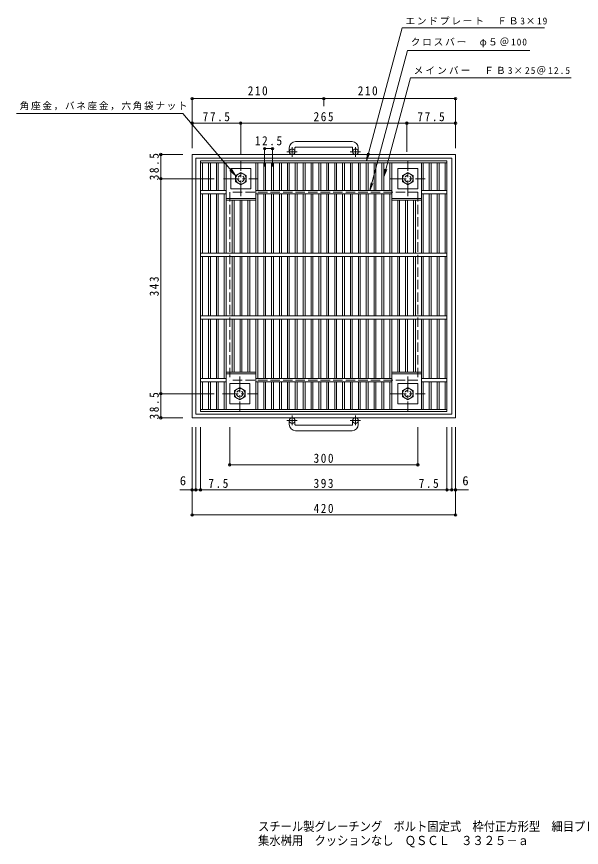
# Model space of a CAD drawing. Units: millimetres at full size, sheet at 1:5. Extents: x -812 to 798, y -688 to 637.
# Drawn here: x -812 to 89, y -688 to 637 of the extents above; entities that cross this region are included whole.
import ezdxf
from ezdxf.enums import TextEntityAlignment as Align

# ---------------------------------------------------------------- set-up
doc = ezdxf.new("R2010")
doc.units = ezdxf.units.MM
doc.header["$LTSCALE"] = 5
doc.header["$PDMODE"] = 32
doc.header["$PDSIZE"] = 4
for name, pattern in [('CHAIN1', [8, 5, -1, 1, -1]), ('DASHED1', [1.8, 1.2, -0.6]), ('DASHED3', [4, 3, -1])]:
    doc.linetypes.add(name, pattern=pattern)
for name, color, linetype, lineweight in [('E-1', 2, 'Continuous', 9), ('E-2', 3, 'Continuous', 9), ('E-4', 7, 'Continuous', 9), ('E-5', 7, 'Continuous', 9), ('F-5_F-5ﾚｲﾔ', 2, 'Continuous', 9)]:
    doc.layers.add(name, color=color, linetype=linetype, lineweight=lineweight)
doc.styles.add('ＭＳ ゴシック', font='')
doc.styles.get('ＭＳ ゴシック').set_extended_font_data('MS Gothic')

msp = doc.modelspace()

# ---------------------------------------------------------------- linework, layer by layer
at = {"layer": 'E-1'}
for p, q in [((-277.149, 437.588), (-367.149, 437.588)), ((-377.148, 427.588), (-377.148, 421.488)), ((-368.149, 427.588), (-368.149, 421.488)), ((-367.149, 428.588), (-277.149, 428.588)), ((-276.149, 427.588), (-276.149, 421.488)), ((-267.148, 427.588), (-267.148, 421.488)), ((-532.148, 416.988), (-532.148, -3.011)), ((-112.148, 416.988), (-532.148, 416.988)), ((-526.149, 410.988), (-526.149, 2.989)), ((-118.148, 410.988), (-526.149, 410.988)), ((-118.148, 410.988), (-118.148, 2.989)), ((-204.068, 394.488), (-172.069, 394.488)), ((-204.068, 362.488), (-204.068, 394.488)), ((-188.068, 388.303), (-196.569, 383.395)), ((-179.568, 383.395), (-188.068, 388.303)), ((-172.069, 394.488), (-172.069, 362.488)), ((-196.569, 383.395), (-196.569, 373.581)), ((-196.569, 373.581), (-188.068, 368.673)), ((-188.068, 368.673), (-179.568, 373.581)), ((-179.568, 373.581), (-179.568, 383.395)), ((-172.069, 362.488), (-204.068, 362.488)), ((-172.069, 51.488), (-204.068, 51.488)), ((-204.068, 51.488), (-204.068, 19.489)), ((-196.569, 40.396), (-188.068, 45.303)), ((-196.569, 30.581), (-196.569, 40.396)), ((-188.068, 45.303), (-179.568, 40.396)), ((-179.568, 40.396), (-179.568, 30.581)), ((-172.069, 19.489), (-172.069, 51.488)), ((-188.068, 25.674), (-196.569, 30.581)), ((-179.568, 30.581), (-188.068, 25.674)), ((-204.068, 19.489), (-172.069, 19.489)), ((-118.148, 2.989), (-526.149, 2.989)), ((-377.148, -13.613), (-377.148, -7.512)), ((-368.149, -13.613), (-368.149, -7.512)), ((-276.149, -13.613), (-276.149, -7.512)), ((-267.148, -13.613), (-267.148, -7.512)), ((-367.149, -14.612), (-277.149, -14.612)), ((-277.149, -23.612), (-367.149, -23.612))]:
    msp.add_line(p, q, dxfattribs=at)
at = {"layer": 'E-1', "linetype": 'CHAIN1'}
for p, q in [((-372.649, 413.381), (-372.649, 428.978)), ((-271.648, 413.381), (-271.648, 428.978)), ((-364.486, 421.488), (-380.893, 421.488)), ((-263.485, 421.488), (-279.892, 421.488)), ((-454.248, 350.851), (-454.248, 406.125)), ((-188.068, 350.851), (-188.068, 406.125)), ((-481.885, 378.488), (-426.612, 378.488)), ((-215.705, 378.488), (-160.432, 378.488)), ((-456.248, 63.125), (-456.248, 7.852)), ((-188.068, 63.125), (-188.068, 7.852)), ((-483.885, 35.489), (-428.612, 35.489)), ((-215.705, 35.489), (-160.432, 35.489)), ((-372.649, 0.595), (-372.649, -15.002)), ((-271.648, 0.595), (-271.648, -15.002)), ((-364.486, -7.512), (-380.893, -7.512)), ((-263.485, -7.512), (-279.892, -7.512))]:
    msp.add_line(p, q, dxfattribs=at)
at = {"layer": 'E-1', "linetype": 'DASHED3'}
for p, q in [((-172.149, 356.989), (-472.148, 356.989)), ((-472.148, 356.989), (-472.148, 56.988)), ((-172.149, 356.989), (-172.149, 56.988)), ((-172.149, 56.988), (-472.148, 56.988))]:
    msp.add_line(p, q, dxfattribs=at)
at = {"layer": 'E-1'}
msp.add_lwpolyline([(-112.148, 416.988), (-112.148, -3.011), (-532.148, -3.011)], dxfattribs=at)
for points in [[(-470.248, 362.488), (-470.248, 394.488), (-438.249, 394.488), (-438.249, 362.488)], [(-445.748, 373.581), (-445.748, 383.395), (-454.248, 388.303), (-462.749, 383.395), (-462.749, 373.581), (-454.248, 368.673)], [(-472.248, 51.488), (-472.248, 19.489), (-440.249, 19.489), (-440.249, 51.488)], [(-447.748, 40.396), (-447.748, 30.581), (-456.248, 25.674), (-464.749, 30.581), (-464.749, 40.396), (-456.248, 45.303)]]:
    msp.add_lwpolyline(points, close=True, dxfattribs=at)
for centre, radius in [((-372.649, 421.488), 4.5), ((-271.649, 421.488), 4.5), ((-454.248, 378.488), 8.5), ((-188.068, 378.488), 8.5), ((-456.248, 35.489), 8.5), ((-188.068, 35.489), 8.5), ((-372.649, -7.512), 4.5), ((-271.649, -7.512), 4.5)]:
    msp.add_circle(centre, radius, dxfattribs=at)
at = {"layer": 'E-1', "linetype": 'DASHED1'}
for centre in [(-454.248, 378.488), (-188.068, 378.488), (-456.248, 35.489), (-188.068, 35.489)]:
    msp.add_circle(centre, 5, dxfattribs=at)
at = {"layer": 'E-1'}
for centre, radius, start, end in [((-367.149, 427.588), 10, 90, 180), ((-277.149, 427.588), 10, 0, 90), ((-367.149, 427.588), 1, 90, 180), ((-277.149, 427.588), 1, 0, 90), ((-367.149, -13.613), 10, 180, 270), ((-367.149, -13.613), 1, 180, 270), ((-277.149, -13.613), 10, 270, 0), ((-277.149, -13.613), 1, 270, 0)]:
    msp.add_arc(centre, radius, start, end, dxfattribs=at)
at = {"layer": 'E-2'}
for p, q in [((-518.648, 403.988), (-125.648, 403.988)), ((-515.648, 359.488), (-515.648, 403.988)), ((-506.068, 359.488), (-506.068, 403.988)), ((-503.068, 359.488), (-503.068, 403.988)), ((-493.488, 359.488), (-493.488, 403.988)), ((-490.488, 359.488), (-490.488, 403.988)), ((-480.908, 359.488), (-480.908, 403.988)), ((-477.908, 259.489), (-477.908, 403.988)), ((-430.588, 259.489), (-430.588, 403.988)), ((-427.588, 359.488), (-427.588, 403.988)), ((-418.008, 359.488), (-418.008, 403.988)), ((-415.008, 359.488), (-415.008, 403.988)), ((-405.428, 359.488), (-405.428, 403.988)), ((-402.428, 359.488), (-402.428, 403.988)), ((-392.848, 359.488), (-392.848, 403.988)), ((-389.848, 359.488), (-389.848, 403.988)), ((-380.268, 359.488), (-380.268, 403.988)), ((-377.268, 359.488), (-377.268, 403.988)), ((-367.688, 359.488), (-367.688, 403.988)), ((-364.688, 359.488), (-364.688, 403.988)), ((-355.108, 359.488), (-355.108, 403.988)), ((-352.108, 359.488), (-352.108, 403.988)), ((-342.528, 359.488), (-342.528, 403.988)), ((-339.528, 359.488), (-339.528, 403.988)), ((-329.948, 359.488), (-329.948, 403.988)), ((-326.948, 359.488), (-326.948, 403.988)), ((-317.368, 359.488), (-317.368, 403.988)), ((-314.368, 359.488), (-314.368, 403.988)), ((-304.788, 359.488), (-304.788, 403.988)), ((-301.788, 359.488), (-301.788, 403.988)), ((-292.208, 359.488), (-292.208, 403.988)), ((-289.208, 359.488), (-289.208, 403.988)), ((-279.628, 359.488), (-279.628, 403.988)), ((-276.628, 359.488), (-276.628, 403.988)), ((-267.048, 359.488), (-267.048, 403.988)), ((-264.048, 359.488), (-264.048, 403.988)), ((-254.468, 359.488), (-254.468, 403.988)), ((-251.468, 359.488), (-251.468, 403.988)), ((-241.888, 359.488), (-241.888, 403.988)), ((-238.888, 359.488), (-238.888, 403.988)), ((-229.308, 359.488), (-229.308, 403.988)), ((-226.308, 359.488), (-226.308, 403.988)), ((-216.728, 359.488), (-216.728, 403.988)), ((-213.728, 403.988), (-213.728, 259.489)), ((-166.408, 403.988), (-166.408, 259.489)), ((-163.408, 359.488), (-163.408, 403.988)), ((-153.828, 359.488), (-153.828, 403.988)), ((-150.828, 359.488), (-150.828, 403.988)), ((-141.248, 359.488), (-141.248, 403.988)), ((-138.248, 359.488), (-138.248, 403.988)), ((-128.668, 359.488), (-128.668, 403.988)), ((-125.648, 6.988), (-125.648, 406.989)), ((-477.908, 359.488), (-518.648, 359.488)), ((-430.588, 359.488), (-213.728, 359.488)), ((-125.648, 359.488), (-166.408, 359.488)), ((-477.908, 354.488), (-518.648, 354.488)), ((-515.648, 259.489), (-515.648, 354.488)), ((-506.068, 259.489), (-506.068, 354.488)), ((-503.068, 259.489), (-503.068, 354.488)), ((-493.488, 259.489), (-493.488, 354.488)), ((-490.488, 259.489), (-490.488, 354.488)), ((-480.908, 259.489), (-480.908, 354.488)), ((-477.908, 346.989), (-430.588, 346.989)), ((-430.588, 354.488), (-213.728, 354.488)), ((-427.588, 259.489), (-427.588, 354.488)), ((-418.008, 259.489), (-418.008, 354.488)), ((-415.008, 259.489), (-415.008, 354.488)), ((-405.428, 259.489), (-405.428, 354.488)), ((-402.428, 259.489), (-402.428, 354.488)), ((-392.848, 259.489), (-392.848, 354.488)), ((-389.848, 259.489), (-389.848, 354.488)), ((-380.268, 259.489), (-380.268, 354.488)), ((-377.268, 259.489), (-377.268, 354.488)), ((-367.688, 259.489), (-367.688, 354.488)), ((-364.688, 259.489), (-364.688, 354.488)), ((-355.108, 259.489), (-355.108, 354.488)), ((-352.108, 259.489), (-352.108, 354.488)), ((-342.528, 259.489), (-342.528, 354.488)), ((-339.528, 259.489), (-339.528, 354.488)), ((-329.948, 259.489), (-329.948, 354.488)), ((-326.948, 259.489), (-326.948, 354.488)), ((-317.368, 259.489), (-317.368, 354.488)), ((-314.368, 259.489), (-314.368, 354.488)), ((-304.788, 259.489), (-304.788, 354.488)), ((-301.788, 259.489), (-301.788, 354.488)), ((-292.208, 259.489), (-292.208, 354.488)), ((-289.208, 259.489), (-289.208, 354.488)), ((-279.628, 259.489), (-279.628, 354.488)), ((-276.628, 259.489), (-276.628, 354.488)), ((-267.048, 259.489), (-267.048, 354.488)), ((-264.048, 259.489), (-264.048, 354.488)), ((-254.468, 259.489), (-254.468, 354.488)), ((-251.468, 259.489), (-251.468, 354.488)), ((-241.888, 259.489), (-241.888, 354.488)), ((-238.888, 259.489), (-238.888, 354.488)), ((-229.308, 259.489), (-229.308, 354.488)), ((-226.308, 259.489), (-226.308, 354.488)), ((-216.728, 354.488), (-216.728, 259.489)), ((-213.728, 346.989), (-166.408, 346.989)), ((-125.648, 354.488), (-166.408, 354.488)), ((-163.408, 354.488), (-163.408, 259.489)), ((-153.828, 259.489), (-153.828, 354.488)), ((-150.828, 259.489), (-150.828, 354.488)), ((-141.248, 259.489), (-141.248, 354.488)), ((-138.248, 259.489), (-138.248, 354.488)), ((-128.668, 259.489), (-128.668, 354.488)), ((-477.908, 343.989), (-430.588, 343.989)), ((-468.328, 259.489), (-468.328, 343.989)), ((-465.328, 259.489), (-465.328, 343.989)), ((-455.748, 259.489), (-455.748, 343.989)), ((-452.748, 259.489), (-452.748, 343.989)), ((-443.168, 259.489), (-443.168, 343.989)), ((-440.168, 259.489), (-440.168, 343.989)), ((-213.728, 343.989), (-166.408, 343.989)), ((-204.148, 343.989), (-204.148, 259.489)), ((-201.148, 343.989), (-201.148, 259.489)), ((-191.568, 343.989), (-191.568, 259.489)), ((-188.568, 343.989), (-188.568, 259.489)), ((-178.988, 343.989), (-178.988, 259.489)), ((-175.988, 343.989), (-175.988, 259.489)), ((-125.648, 259.489), (-518.648, 259.489)), ((-125.648, 254.489), (-518.648, 254.489)), ((-515.648, 159.489), (-515.648, 254.489)), ((-506.068, 159.489), (-506.068, 254.489)), ((-503.068, 159.489), (-503.068, 254.489)), ((-493.488, 159.489), (-493.488, 254.489)), ((-490.488, 159.489), (-490.488, 254.489)), ((-480.908, 254.489), (-480.908, 159.489)), ((-477.908, 254.489), (-477.908, 159.489)), ((-468.328, 254.489), (-468.328, 159.489)), ((-465.328, 254.489), (-465.328, 159.489)), ((-455.748, 254.489), (-455.748, 159.489)), ((-452.748, 254.489), (-452.748, 159.489)), ((-443.168, 254.489), (-443.168, 159.489)), ((-440.168, 254.489), (-440.168, 159.489)), ((-430.588, 254.489), (-430.588, 159.489)), ((-427.588, 254.489), (-427.588, 159.489)), ((-418.008, 159.489), (-418.008, 254.489)), ((-415.008, 159.489), (-415.008, 254.489)), ((-405.428, 159.489), (-405.428, 254.489)), ((-402.428, 159.489), (-402.428, 254.489)), ((-392.848, 159.489), (-392.848, 254.489)), ((-389.848, 159.489), (-389.848, 254.489)), ((-380.268, 159.489), (-380.268, 254.489)), ((-377.268, 159.489), (-377.268, 254.489)), ((-367.688, 159.489), (-367.688, 254.489)), ((-364.688, 159.489), (-364.688, 254.489)), ((-355.108, 159.489), (-355.108, 254.489)), ((-352.108, 159.489), (-352.108, 254.489)), ((-342.528, 159.489), (-342.528, 254.489)), ((-339.528, 159.489), (-339.528, 254.489)), ((-329.948, 159.489), (-329.948, 254.489)), ((-326.948, 159.489), (-326.948, 254.489)), ((-317.368, 159.489), (-317.368, 254.489)), ((-314.368, 159.489), (-314.368, 254.489)), ((-304.788, 159.489), (-304.788, 254.489)), ((-301.788, 159.489), (-301.788, 254.489)), ((-292.208, 159.489), (-292.208, 254.489)), ((-289.208, 159.489), (-289.208, 254.489)), ((-279.628, 159.489), (-279.628, 254.489)), ((-276.628, 159.489), (-276.628, 254.489)), ((-267.048, 159.489), (-267.048, 254.489)), ((-264.048, 159.489), (-264.048, 254.489)), ((-254.468, 159.489), (-254.468, 254.489)), ((-251.468, 159.489), (-251.468, 254.489)), ((-241.888, 254.489), (-241.888, 159.489)), ((-238.888, 254.489), (-238.888, 159.489)), ((-229.308, 254.489), (-229.308, 159.489)), ((-226.308, 254.489), (-226.308, 159.489)), ((-216.728, 159.489), (-216.728, 254.489)), ((-213.728, 159.489), (-213.728, 254.489)), ((-204.148, 159.489), (-204.148, 254.489)), ((-201.148, 159.489), (-201.148, 254.489)), ((-191.568, 159.489), (-191.568, 254.489)), ((-188.568, 159.489), (-188.568, 254.489)), ((-178.988, 159.489), (-178.988, 254.489)), ((-175.988, 159.489), (-175.988, 254.489)), ((-166.408, 159.489), (-166.408, 254.489)), ((-163.408, 159.489), (-163.408, 254.489)), ((-153.828, 254.489), (-153.828, 159.489)), ((-150.828, 254.489), (-150.828, 159.489)), ((-141.248, 159.489), (-141.248, 254.489)), ((-138.248, 159.489), (-138.248, 254.489)), ((-128.668, 159.489), (-128.668, 254.489)), ((-125.648, 159.489), (-518.648, 159.489)), ((-125.648, 154.489), (-518.648, 154.489)), ((-515.648, 154.489), (-515.648, 59.489)), ((-506.068, 154.489), (-506.068, 59.489)), ((-503.068, 154.489), (-503.068, 59.489)), ((-493.488, 154.489), (-493.488, 59.489)), ((-490.488, 154.489), (-490.488, 59.489)), ((-480.908, 59.489), (-480.908, 154.489)), ((-477.908, 9.989), (-477.908, 154.489)), ((-468.328, 69.988), (-468.328, 154.489)), ((-465.328, 69.988), (-465.328, 154.489)), ((-455.748, 69.988), (-455.748, 154.489)), ((-452.748, 69.988), (-452.748, 154.489)), ((-443.168, 69.988), (-443.168, 154.489)), ((-440.168, 69.988), (-440.168, 154.489)), ((-430.588, 9.989), (-430.588, 154.489)), ((-427.588, 59.489), (-427.588, 154.489)), ((-418.008, 154.489), (-418.008, 59.489)), ((-415.008, 154.489), (-415.008, 59.489)), ((-405.428, 154.489), (-405.428, 59.489)), ((-402.428, 154.489), (-402.428, 59.489)), ((-392.848, 154.489), (-392.848, 59.489)), ((-389.848, 154.489), (-389.848, 59.489)), ((-380.268, 154.489), (-380.268, 59.489)), ((-377.268, 154.489), (-377.268, 59.489)), ((-367.688, 154.489), (-367.688, 59.489)), ((-364.688, 154.489), (-364.688, 59.489)), ((-355.108, 154.489), (-355.108, 59.489)), ((-352.108, 154.489), (-352.108, 59.489)), ((-342.528, 154.489), (-342.528, 59.489)), ((-339.528, 154.489), (-339.528, 59.489)), ((-329.948, 154.489), (-329.948, 59.489)), ((-326.948, 154.489), (-326.948, 59.489)), ((-317.368, 154.489), (-317.368, 59.489)), ((-314.368, 154.489), (-314.368, 59.489)), ((-304.788, 154.489), (-304.788, 59.489)), ((-301.788, 154.489), (-301.788, 59.489)), ((-292.208, 154.489), (-292.208, 59.489)), ((-289.208, 154.489), (-289.208, 59.489)), ((-279.628, 154.489), (-279.628, 59.489)), ((-276.628, 154.489), (-276.628, 59.489)), ((-267.048, 154.489), (-267.048, 59.489)), ((-264.048, 154.489), (-264.048, 59.489)), ((-254.468, 154.489), (-254.468, 59.489)), ((-251.468, 154.489), (-251.468, 59.489)), ((-241.888, 154.489), (-241.888, 59.489)), ((-238.888, 154.489), (-238.888, 59.489)), ((-229.308, 154.489), (-229.308, 59.489)), ((-226.308, 154.489), (-226.308, 59.489)), ((-216.728, 154.489), (-216.728, 59.489)), ((-213.728, 154.489), (-213.728, 9.989)), ((-204.148, 69.988), (-204.148, 154.489)), ((-201.148, 69.988), (-201.148, 154.489)), ((-191.568, 69.988), (-191.568, 154.489)), ((-188.568, 69.988), (-188.568, 154.489)), ((-178.988, 69.988), (-178.988, 154.489)), ((-175.988, 69.988), (-175.988, 154.489)), ((-166.408, 154.489), (-166.408, 9.989)), ((-163.408, 154.489), (-163.408, 59.489)), ((-153.828, 154.489), (-153.828, 59.489)), ((-150.828, 154.489), (-150.828, 59.489)), ((-141.248, 154.489), (-141.248, 59.489)), ((-138.248, 154.489), (-138.248, 59.489)), ((-128.668, 154.489), (-128.668, 59.489)), ((-477.908, 69.988), (-430.588, 69.988)), ((-477.908, 66.988), (-430.588, 66.988)), ((-213.728, 69.988), (-166.408, 69.988)), ((-213.728, 66.988), (-166.408, 66.988)), ((-477.908, 59.489), (-518.648, 59.489)), ((-477.908, 54.489), (-518.648, 54.489)), ((-515.648, 54.489), (-515.648, 9.989)), ((-506.068, 54.489), (-506.068, 9.989)), ((-503.068, 54.489), (-503.068, 9.989)), ((-493.488, 54.489), (-493.488, 9.989)), ((-490.488, 54.489), (-490.488, 9.989)), ((-480.908, 54.489), (-480.908, 9.989)), ((-430.588, 59.489), (-213.728, 59.489)), ((-430.588, 54.489), (-213.728, 54.489)), ((-427.588, 54.489), (-427.588, 9.989)), ((-418.008, 54.489), (-418.008, 9.989)), ((-415.008, 54.489), (-415.008, 9.989)), ((-405.428, 54.489), (-405.428, 9.989)), ((-402.428, 54.489), (-402.428, 9.989)), ((-392.848, 54.489), (-392.848, 9.989)), ((-389.848, 54.489), (-389.848, 9.989)), ((-380.268, 54.489), (-380.268, 9.989)), ((-377.268, 54.489), (-377.268, 9.989)), ((-367.688, 54.489), (-367.688, 9.989)), ((-364.688, 54.489), (-364.688, 9.989)), ((-355.108, 54.489), (-355.108, 9.989)), ((-352.108, 54.489), (-352.108, 9.989)), ((-342.528, 54.489), (-342.528, 9.989)), ((-339.528, 54.489), (-339.528, 9.989)), ((-329.948, 54.489), (-329.948, 9.989)), ((-326.948, 54.489), (-326.948, 9.989)), ((-317.368, 54.489), (-317.368, 9.989)), ((-314.368, 54.489), (-314.368, 9.989)), ((-304.788, 54.489), (-304.788, 9.989)), ((-301.788, 54.489), (-301.788, 9.989)), ((-292.208, 54.489), (-292.208, 9.989)), ((-289.208, 54.489), (-289.208, 9.989)), ((-279.628, 54.489), (-279.628, 9.989)), ((-276.628, 54.489), (-276.628, 9.989)), ((-267.048, 54.489), (-267.048, 9.989)), ((-264.048, 54.489), (-264.048, 9.989)), ((-254.468, 54.489), (-254.468, 9.989)), ((-251.468, 54.489), (-251.468, 9.989)), ((-241.888, 54.489), (-241.888, 9.989)), ((-238.888, 54.489), (-238.888, 9.989)), ((-229.308, 54.489), (-229.308, 9.989)), ((-226.308, 54.489), (-226.308, 9.989)), ((-216.728, 54.489), (-216.728, 9.989)), ((-125.648, 59.489), (-166.408, 59.489)), ((-125.648, 54.489), (-166.408, 54.489)), ((-163.408, 54.489), (-163.408, 9.989)), ((-153.828, 54.489), (-153.828, 9.989)), ((-150.828, 54.489), (-150.828, 9.989)), ((-141.248, 54.489), (-141.248, 9.989)), ((-138.248, 54.489), (-138.248, 9.989)), ((-128.668, 54.489), (-128.668, 9.989)), ((-518.648, 9.989), (-125.648, 9.989)), ((-518.648, 6.988), (-125.648, 6.988))]:
    msp.add_line(p, q, dxfattribs=at)
msp.add_lwpolyline([(-518.648, 6.988), (-518.648, 406.989), (-125.648, 406.989)], dxfattribs=at)
at = {"layer": 'E-4'}
for p, q in [((-532.148, 507.655), (-532.148, 426.988)), ((-532.148, 506.155), (-322.149, 506.155)), ((-322.149, 507.655), (-322.149, 494.377)), ((-322.149, 506.155), (-112.148, 506.155)), ((-112.148, 507.655), (-112.148, 426.988)), ((-532.148, 466.988), (-454.649, 466.988)), ((-454.649, 468.488), (-454.649, 417.488)), ((-454.649, 466.988), (-189.649, 466.988)), ((-189.649, 468.488), (-189.649, 421.125)), ((-189.649, 466.988), (-112.148, 466.988)), ((-416.508, 427.963), (-416.508, 397.755)), ((-416.508, 426.463), (-403.928, 426.463)), ((-403.928, 427.963), (-403.928, 397.755)), ((-583.648, 416.988), (-547.148, 416.988)), ((-582.148, 378.488), (-582.148, 416.988)), ((-583.648, 378.488), (-496.885, 378.488)), ((-582.148, 35.489), (-582.148, 378.488)), ((-583.648, 35.489), (-496.885, 35.489)), ((-582.148, -3.011), (-582.148, 35.489)), ((-583.648, -3.011), (-547.148, -3.011)), ((-532.148, -159.512), (-532.148, -18.011)), ((-526.149, -119.512), (-526.149, -18.011)), ((-518.648, -119.512), (-518.648, -18.011)), ((-472.148, -79.512), (-472.148, -18.011)), ((-172.149, -79.512), (-172.149, -18.011)), ((-125.648, -119.512), (-125.648, -18.011)), ((-118.148, -119.512), (-118.148, -18.011)), ((-112.148, -159.512), (-112.148, -18.011)), ((-472.148, -78.012), (-172.149, -78.012)), ((-551.773, -118.012), (-526.149, -118.012)), ((-526.149, -118.012), (-518.648, -118.012)), ((-518.648, -118.012), (-125.648, -118.012)), ((-125.648, -118.012), (-118.148, -118.012)), ((-118.148, -118.012), (-91.212, -118.012)), ((-532.148, -158.012), (-112.148, -158.012))]:
    msp.add_line(p, q, dxfattribs=at)
for p in [(-532.148, 506.155), (-322.149, 506.155), (-112.148, 506.155), (-532.148, 466.988), (-454.649, 466.988), (-189.649, 466.988), (-112.148, 466.988), (-416.508, 426.463), (-403.928, 426.463), (-582.148, 416.988), (-582.148, 378.488), (-582.148, 35.489), (-582.148, -3.011), (-472.148, -78.012), (-172.149, -78.012), (-532.148, -118.012), (-526.149, -118.012), (-518.648, -118.012), (-125.648, -118.012), (-118.148, -118.012), (-112.148, -118.012), (-532.148, -158.012), (-112.148, -158.012)]:
    msp.add_point(p, dxfattribs=at)
at = {"layer": 'E-5'}
for p, q in [((-253.818, 406.988), (-197.028, 618.932)), ((-197.028, 618.932), (29.699, 618.932)), ((-248.468, 359.488), (-188.562, 583.062)), ((-188.562, 583.062), (6.609, 583.062)), ((-226.308, 381.488), (-183.953, 539.562)), ((-183.953, 539.562), (72.579, 539.562)), ((-253.818, 406.988), (-252.186, 419.382)), ((-253.818, 406.988), (-249.034, 418.537)), ((-462.749, 383.395), (-472.017, 391.783)), ((-462.749, 383.395), (-469.53, 393.896)), ((-226.308, 381.488), (-224.677, 393.881)), ((-226.308, 381.488), (-221.525, 393.037)), ((-248.468, 359.488), (-246.837, 371.882)), ((-248.468, 359.488), (-243.685, 371.037))]:
    msp.add_line(p, q, dxfattribs=at)
msp.add_lwpolyline([(-462.749, 383.395), (-547.035, 482.588), (-812.035, 482.588)], dxfattribs=at)

# ---------------------------------------------------------------- texts
at = {"layer": 'E-4', "color": 2, "style": 'ＭＳ ゴシック'}
for p in [(-551.773, -115.012), (-101.212, -115.012)]:
    msp.add_text('6', height=14.66, dxfattribs=at).set_placement(p, align=Align.BOTTOM_LEFT)
at = {"layer": 'E-4', "color": 2, "char_height": 14.66, "attachment_point": 7, "style": 'ＭＳ ゴシック'}
for s, insert in [('\\T1.27;\\W0.9;210', (-443.399, 511.155)), ('\\T1.27;\\W0.9;210', (-267.961, 511.155)), ('\\T1.28;\\W0.9;77.5', (-515.274, 469.988)), ('\\T1.27;\\W0.9;265', (-338.399, 469.988)), ('\\T1.28;\\W0.9;77.5', (-172.774, 469.988)), ('\\T1.28;\\W0.9;12.5', (-432.093, 431.463)), ('\\T1.27;\\W0.9;300', (-338.398, -75.012)), ('\\T1.27;\\W0.9;7.5', (-506.149, -115.012)), ('\\T1.27;\\W0.9;393', (-338.398, -115.012)), ('\\T1.27;\\W0.9;7.5', (-170.648, -115.012)), ('\\T1.27;\\W0.9;420', (-338.398, -155.012))]:
    msp.add_mtext(s, dxfattribs=dict(at, insert=insert))
at = {"layer": 'E-4', "color": 2, "char_height": 14.66, "attachment_point": 7, "rotation": 90, "style": 'ＭＳ ゴシック'}
for s, insert in [('\\T1.28;\\W0.9;38.5', (-585.148, 375.863)), ('\\T1.27;\\W0.9;343', (-585.148, 190.738)), ('\\T1.28;\\W0.9;38.5', (-585.148, -5.636))]:
    msp.add_mtext(s, dxfattribs=dict(at, insert=insert))
at = {"layer": 'E-5', "char_height": 11, "attachment_point": 7, "style": 'ＭＳ ゴシック'}
for s, insert in [('\\T1.19;エンドプレート\u3000ＦＢ3×19', (-192.028, 623.932)), ('\\T1.19;クロスバー\u3000φ５＠100', (-183.562, 588.062)), ('\\T1.22;メインバー\u3000ＦＢ3×25＠12.5', (-178.953, 544.562)), ('\\T1.17;角座金，バネ座金，六角袋ナット', (-807.035, 487.588))]:
    msp.add_mtext(s, dxfattribs=dict(at, insert=insert))
at = {"layer": 'F-5_F-5ﾚｲﾔ', "style": 'ＭＳ ゴシック', "width": 0.9}
for s, p in [('スチール製グレーチング\u3000ボルト固定式\u3000枠付正方形型\u3000細目プレーンタイプ', (-426.973, -666.554)), ('集水桝用\u3000クッションなし\u3000ＱＳＣＬ\u3000３３２５－ａ', (-426.973, -689.054))]:
    msp.add_text(s, height=14.66, dxfattribs=at).set_placement(p, align=Align.BOTTOM_LEFT)

doc.saveas('drawing.dxf')
